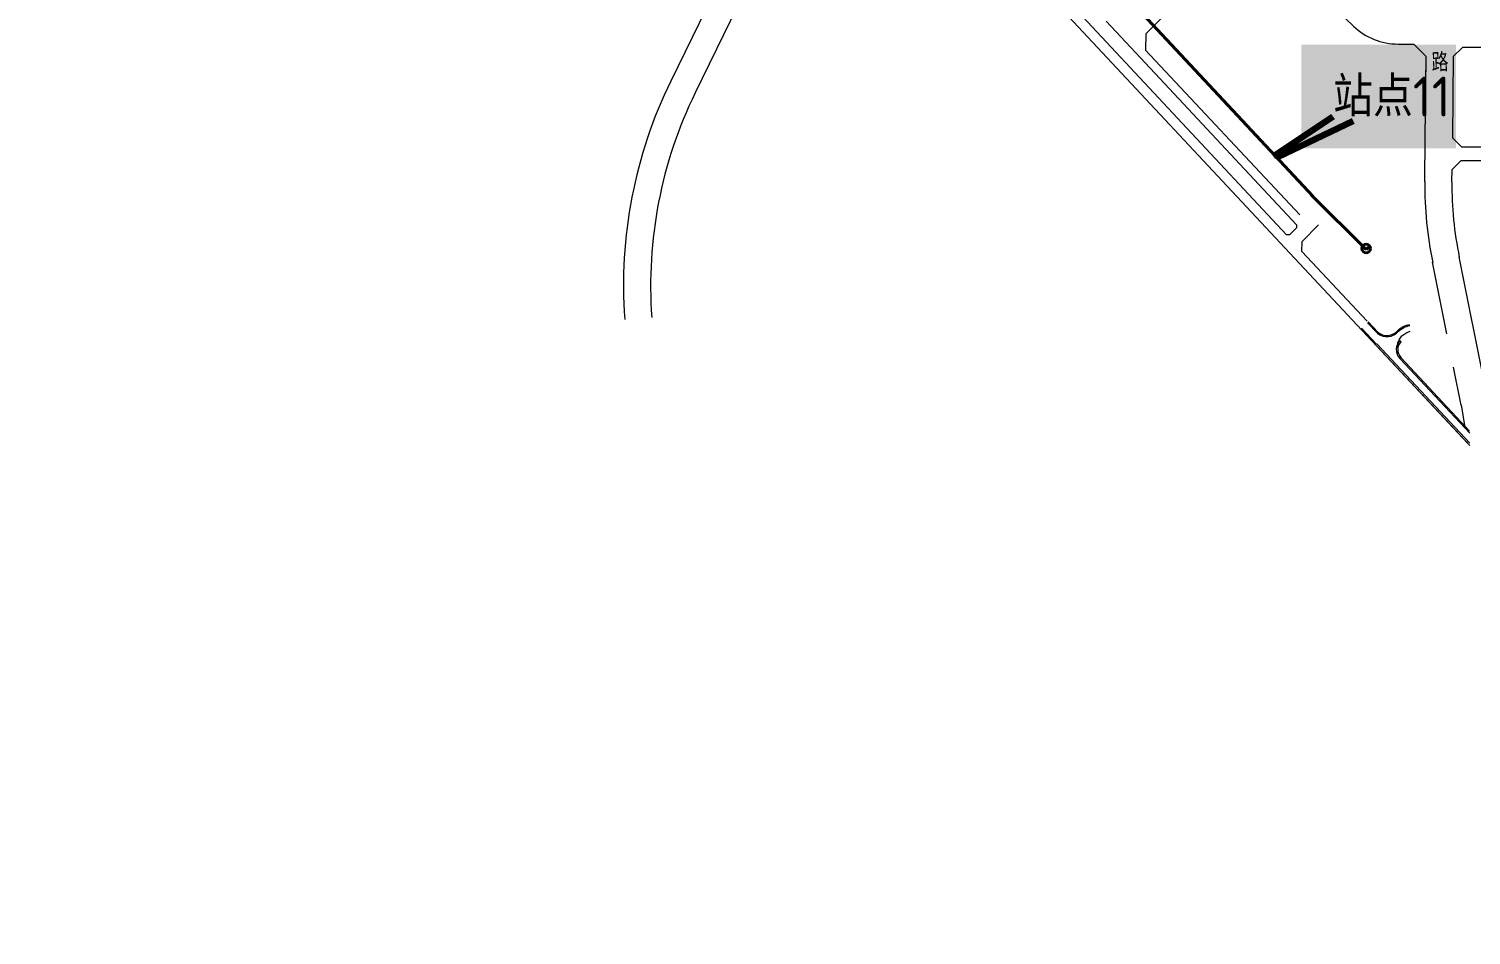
# Model space of a CAD drawing. Header units: millimetres. Extents: x 149602 to 158241, y 83300 to 93051.
# Drawn here: x 150613 to 153801, y 83861 to 85863 of the extents above; entities that cross this region are included whole.
import ezdxf

# ---------------------------------------------------------------- set-up
doc = ezdxf.new("R2010")
doc.units = ezdxf.units.MM
doc.layers.get('0').update_dxf_attribs({"lineweight": 18})
doc.layers.add('MiniCADViewLayer', color=1, linetype='Continuous')
doc.layers.add('TextBackground', color=2, linetype='Continuous', plot=False)
for name, color, linetype, lineweight in [('新路名', 7, 'Continuous', 18), ('给水线', 3, 'Continuous', 40), ('规划道路红线', 7, 'Continuous', 18)]:
    doc.layers.add(name, color=color, linetype=linetype, lineweight=lineweight)
doc.layers.get('0').off()
doc.styles.add('FS', font='')
doc.styles.add('OdaTtfStyle', font='tssdeng.shx', dxfattribs={"bigfont": 'hztxt.shx'})
doc.styles.get("Standard").update_dxf_attribs({"font": 'txt', "width": 0.7})
doc.styles.get('FS').set_extended_font_data('宋体')
doc.dimstyles.new('0.5', dxfattribs={"dimtxt": 80, "dimasz": 40, "dimexe": 20, "dimexo": 20, "dimgap": 10, "dimtad": 1, "dimdec": 0, "dimzin": 0, "dimdsep": 46, "dimtxsty": 'FS', "dimblk": 'ARCHTICK', "dimcen": 2.5, "dimdle": 1, "dimadec": 0, "dimazin": 0, "dimtfac": 1, "dimtdec": 0, "dimtmove": 2, "dimatfit": 3, "dimldrblk": 'OBLIQUE', "dimfxl": 1, "dimtolj": 1, "dimtzin": 0, "dimarcsym": 0})

# ---------------------------------------------------------------- blocks, each defined once
blk = doc.blocks.new('减压阀')
at = {"linetype": 'ByBlock', "ltscale": 200}
for p, q in [((-101, 52), (-101, -52)), ((-91, 52), (-91, -52)), ((91, -52), (-91, 52)), ((-91, -52), (91, 52)), ((-43, 70), (43, 70)), ((-43, 63), (43, 63)), ((0, 0), (0, 63)), ((91, 52), (91, -52)), ((101, 52), (101, -52))]:
    blk.add_line(p, q, dxfattribs=at)
blk = doc.blocks.new('变径')
at = {"linetype": 'ByBlock'}
for p, q in [((32, 109), (32, 43)), ((69, 109), (69, 43)), ((32, 43), (0, 0)), ((0, 0), (0, -49)), ((69, 43), (101, 0)), ((101, 0), (101, -49))]:
    blk.add_line(p, q, dxfattribs=at)
blk = doc.blocks.new('_ARCHTICK')
at = {"color": 0, "linetype": 'ByBlock', "const_width": 0.15}
blk.add_lwpolyline([(-0.5, -0.5), (0.5, 0.5)], dxfattribs=at)

msp = doc.modelspace()

# ---------------------------------------------------------------- hatches: boundary and pattern name
at = {"layer": 'TextBackground', "linetype": 'ByBlock', "ltscale": 200, "true_color": 0xfefe00}
msp.add_hatch(color=2, dxfattribs=at).paths.add_polyline_path([(153425.2, 85828.1), (153425.2, 85599.2), (153767.4, 85599.2), (153767.4, 85828.1)])

# ---------------------------------------------------------------- linework, layer by layer
at = {"layer": '给水线'}
for p, q in [((152511.6, 86500.2), (153450.4, 85493.4)), ((153447.9, 85496), (153568.4, 85375.6)), ((153572.7, 85379.9), (153568.7, 85375.6)), ((153571.2, 85381.6), (153574.2, 85378.2))]:
    msp.add_line(p, q, dxfattribs=at)
msp.add_circle((153568.6, 85377.8), 9.5, dxfattribs=at)
at = {"layer": '规划道路红线'}
for p, q in [((153081.8, 85852.2), (153296, 86065.3)), ((152993.9, 85880.3), (153112.6, 85753.5)), ((153081.8, 85852.2), (153081.2, 85816.3)), ((153639.4, 85829.7), (153674, 85829.7)), ((153701.3, 85801.8), (153674, 85829.7)), ((153081.2, 85816.3), (153421.9, 85452)), ((153699.3, 85622.9), (153701.3, 85801.8)), ((153699.3, 85622.9), (153701.2, 85797.2)), ((153698.2, 85525.5), (153698.5, 85548.4)), ((153747.1, 85189.1), (153715.5, 85348)), ((153832.9, 85065.8), (153774.3, 85359.8)), ((153571, 85184.8), (153797.5, 84942.6)), ((153778.6, 85031.5), (153761.8, 85115.4))]:
    msp.add_line(p, q, dxfattribs=at)
for points in [[(152359.7, 86419.5), (152031.6, 85747.8)], [(152413.6, 86393.2), (152085.5, 85721.5)], [(153793.2, 84947.1), (152485.4, 86345.7)], [(153112.6, 85753.5), (153414.7, 85430.5), (153414.6, 85423.3), (153399.4, 85407.8), (153392.4, 85407.9), (152910.5, 85923.3)], [(153698.2, 85525.5), (153699.3, 85622.9)], [(153758.2, 85524.9), (153758.5, 85552.2), (153778.8, 85572.2), (154058.6, 85572.2)], [(153570.6, 85217.4), (153426.6, 85371.4), (153426.9, 85393), (153463.2, 85429.8)], [(153593.5, 85190.5), (153571.6, 85213.9)], [(153595.4, 85192.1), (153573.4, 85215.6)], [(153591.2, 85166.7), (153558.5, 85201.7)], [(153592.5, 85166.9), (153797.7, 84947.5)], [(153642.8, 85135.1), (153797.7, 84969.5)], [(153645, 85137.1), (153789.2, 84983)], [(153778.4, 85032.6), (153785.7, 84986.7)], [(153789.2, 84983), (153797.3, 84974.3)]]:
    msp.add_lwpolyline(points, dxfattribs=at)
for points in [[(153335.4, 86065.7), (153540.9, 85869.2, 0.193051), (153639.4, 85829.7)], [(152031.6, 85747.8, 0.132462), (151929.8, 85221.3, 0.132462)], [(152085.5, 85721.5, 0.132462), (151989.6, 85225.6, 0.132462)], [(153698.2, 85525.5, 0.054269), (153715.7, 85346.7, 0.054269)], [(153758.2, 85524.9, 0.054269), (153774.5, 85359, 0.054269)], [(153638, 85166.3, -0.28856), (153665.8, 85194.9, -0.135629)], [(153638.7, 85197, -0.140317), (153664.6, 85210, -0.140317)], [(153640.4, 85195.1, -0.140317), (153665.1, 85207.6, -0.135629)]]:
    msp.add_lwpolyline(points, format="xyb", dxfattribs=at)
msp.add_lwpolyline([(154059.6, 85822.2), (153781.5, 85822.2), (153761.3, 85802.2), (153759.3, 85622.2), (153779.1, 85602.2), (154064.6, 85602.2), (154079.6, 85617.2), (154079.6, 85802.2)], close=True, dxfattribs=at)
for centre, radius, start, end in [((154528.2, 85516.4), 830, 179.3729, 191.7982), ((153614.6, 85216.4), 33.4, 231.0198, 320.5415), ((153614.6, 85216.4), 30.9, 231.0198, 320.5415), ((153663.3, 85154.2), 28, 133.0919, 223.0919), ((153663.3, 85154.2), 25, 133.0919, 223.0919)]:
    msp.add_arc(centre, radius, start, end, dxfattribs=at)

# ---------------------------------------------------------------- block references
at = {"linetype": 'ByBlock', "xscale": 0.3000000000029104, "yscale": 0.3000000000029104, "zscale": 0.3}
for name, p in [('减压阀', (150643.1, 83955)), ('变径', (150631.7, 83875.5))]:
    msp.add_blockref(name, p, dxfattribs=at)

# ---------------------------------------------------------------- texts
at = {"layer": 'MiniCADViewLayer', "color": 1, "linetype": 'ByBlock', "ltscale": 200, "true_color": 0xff0000, "insert": (153495.7, 85669.6), "char_height": 88.04, "attachment_point": 7, "style": 'OdaTtfStyle'}
msp.add_mtext('站点11', dxfattribs=at)
at = {"layer": '新路名', "insert": (153690.5, 86528.1), "char_height": 36, "width": 58.4, "attachment_point": 1, "rotation": 1.757}
msp.add_mtext('{\\W0.8;沂\\P\\P\\P\\P\\P\\P蒙\\P\\P\\P\\P\\P\\P路}', dxfattribs=at)

# ---------------------------------------------------------------- leaders
at = {"layer": 'MiniCADViewLayer', "color": 1, "linetype": 'ByBlock', "lineweight": -2, "ltscale": 200, "true_color": 0xff0000}
for points, override in [([(153363.6, 85581.6), (153495.7, 85669.6)], {"dimscale": 880.389124, "dimasz": 0.1, "dimgap": 0.05, "dimlwd": 65535}), ([(153373.3, 85580.3), (153539.6, 85659.8)], {"dimscale": 722.798778, "dimasz": 0.1, "dimgap": 0.05, "dimlwd": 65535})]:
    msp.add_leader(points, dimstyle='0.5', override=override, dxfattribs=at)

doc.saveas('drawing.dxf')
